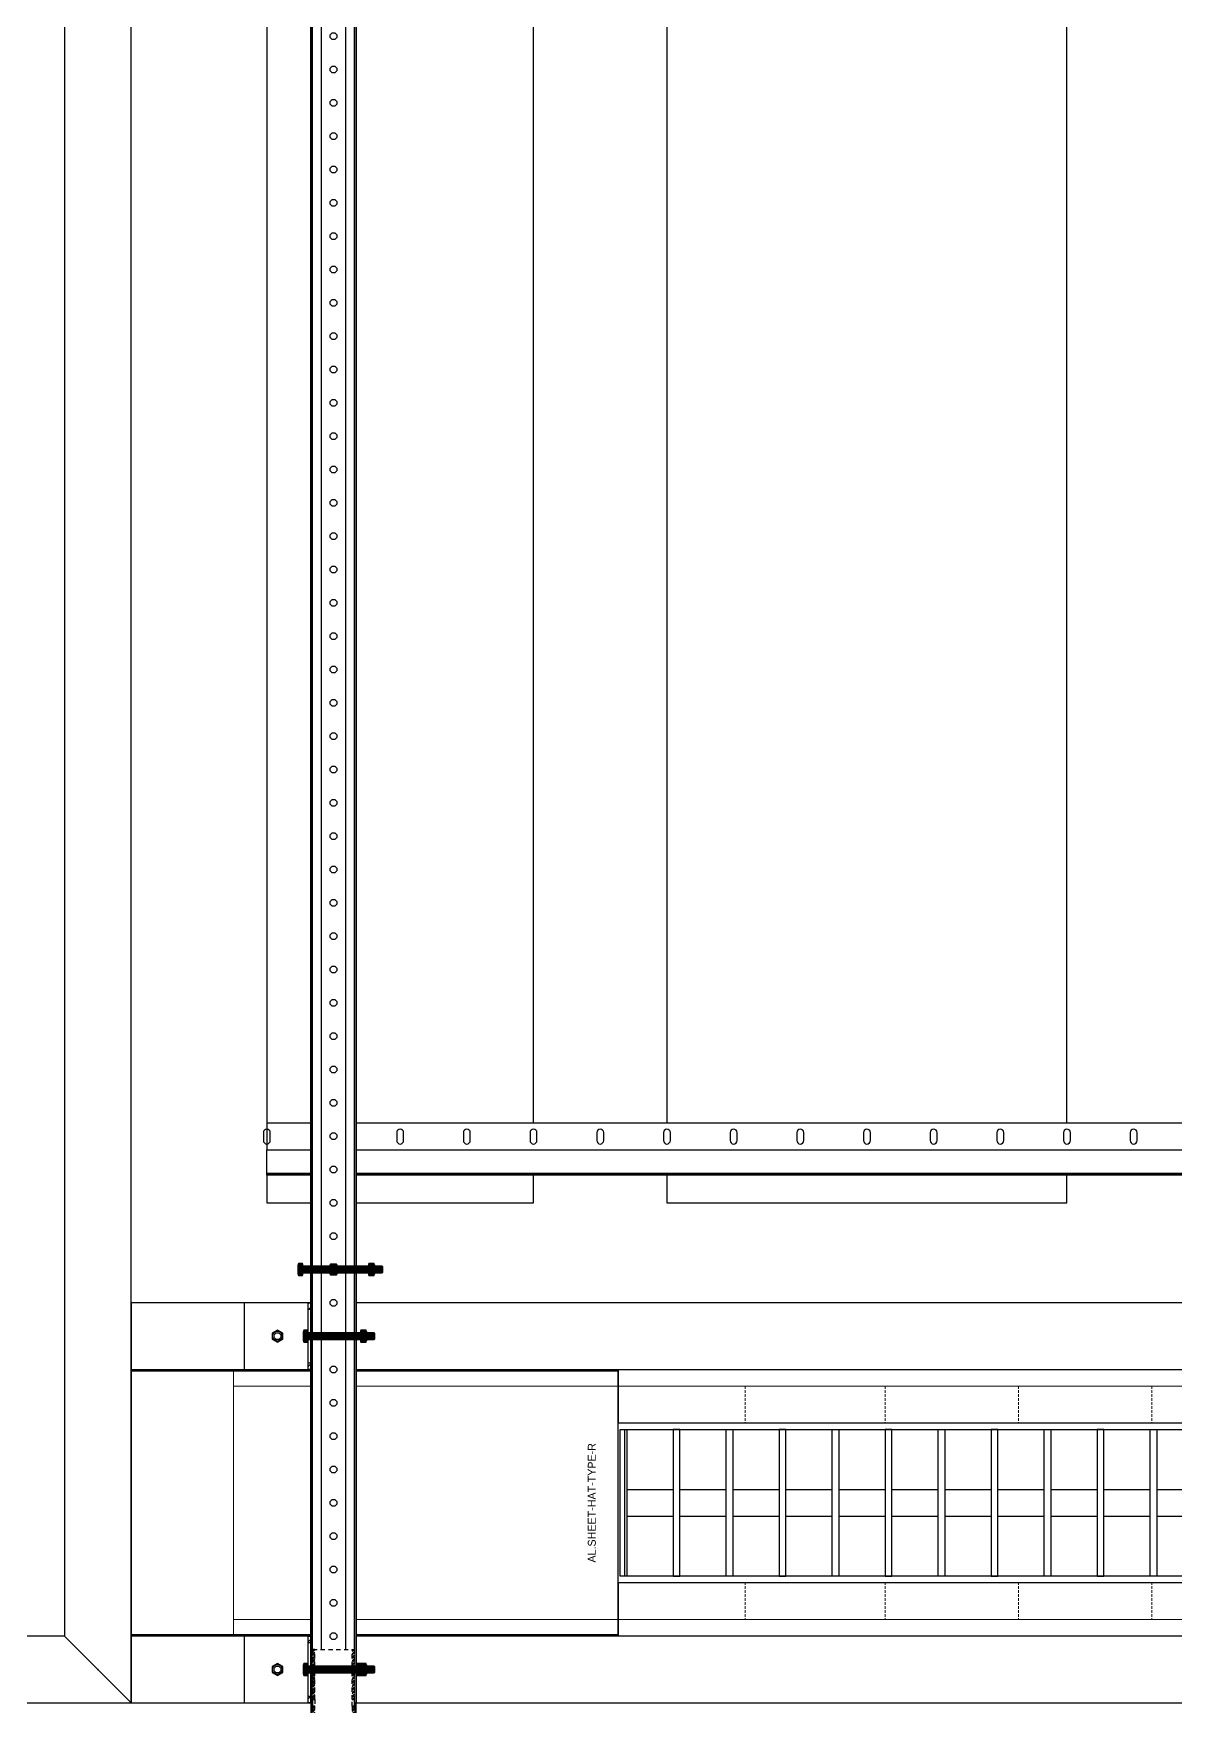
# Model space of a CAD drawing. Header units: millimetres. Extents: x -962357 to -591296, y -223672 to 59420.
# Drawn here: x -728605 to -727749, y -174597 to -173342 of the extents above; entities that cross this region are included whole.
import ezdxf
from ezdxf.enums import TextEntityAlignment as Align

# ---------------------------------------------------------------- set-up
doc = ezdxf.new("R2010")
doc.units = ezdxf.units.MM
doc.linetypes.add('DPA_Hidden 50', pattern=[3, 2, -1])
doc.linetypes.add('TA_HL_000.90000', pattern=[5.85, 3.195, -2.655])
for name, color, linetype in [('000 - H A T C H', 8, 'Continuous'), ('000 - WIPEOUT', 250, 'Continuous'), ('001 - ASCESSORIES', 251, 'Continuous'), ('A04_TUBE SERIES', 2, 'Continuous'), ('A11_ALU.SOLID SHEET', 2, 'Continuous')]:
    doc.layers.add(name, color=color, linetype=linetype)
doc.layers.add('A-GLAZ-CURT', color=2, linetype='Continuous', lineweight=9)
pattern_1 = [(135, (45431.8018, -77824.1695), (-1.325825215, -1.325825215), []), (135, (45431.8018, -77823.2856), (-1.325825215, -1.325825215), [])]
pattern_2 = [(110, (-0.5, 0), (-0.939693, -0.34202), []), (110, (-0.2012, 0.6409), (-0.939693, -0.34202), [1.25, -0.25, 0, -0.25])]

# ---------------------------------------------------------------- blocks, each defined once
blk = doc.blocks.new('*U4823')
blk.add_attdef('EXTR.OVL-LENGTH_', (-25, -59.1), '', height=5)
blk.add_wipeout([(-25, 25), (25, -25), (25, 15671.5), (-25, 15621.5)]).dxf.layer = '000 - WIPEOUT'
at = {"layer": 'A04_TUBE SERIES', "color": 0}
blk.add_lwpolyline([(-25, 25), (25, -25), (25, 15671.5), (-25, 15621.5)], close=True, dxfattribs=at)
blk = doc.blocks.new('*U4833')
blk.add_attdef('EXTR.OVL-LENGTH_', (-25, -59.1), '', height=5)
blk.add_wipeout([(-25, 25), (25, -25), (25, 2475), (-25, 2425)]).dxf.layer = '000 - WIPEOUT'
blk.add_point((0, 0))
at = {"layer": 'A04_TUBE SERIES', "color": 0}
blk.add_lwpolyline([(-25, 25), (25, -25), (25, 2475), (-25, 2425)], close=True, dxfattribs=at)
blk = doc.blocks.new('*U4836')
at = {"layer": 'A04_TUBE SERIES', "color": 0, "linetype": 'ByBlock', "rotation": 270}
blk.add_blockref('*U4823', (25, 25), dxfattribs=at)
at = {"layer": 'A04_TUBE SERIES', "color": 0, "linetype": 'ByBlock'}
blk.add_blockref('*U4833', (15671.5, 25), dxfattribs=at)
blk = doc.blocks.new('*U4863')
at = {"color": 3}
blk.add_wipeout([(-875, 350), (875, 350), (875, 50), (-875, 50)], dxfattribs=at).dxf.layer = '000 - WIPEOUT'
at = {"layer": 'A11_ALU.SOLID SHEET', "color": 0, "linetype": 'ByBlock'}
blk.add_lwpolyline([(-875, 50), (875, 50), (875, 350), (-875, 350)], close=True, dxfattribs=at)
blk = doc.blocks.new('*U4867')
at = {"layer": 'Defpoints'}
blk.add_point((0, 0), dxfattribs=at)
blk.add_wipeout([(875, 250), (875, 450), (-875, 450), (-875, 250)]).dxf.layer = '000 - WIPEOUT'
at = {"layer": 'A11_ALU.SOLID SHEET', "color": 0}
blk.add_lwpolyline([(875, 250), (875, 450), (-875, 450), (-875, 250)], close=True, dxfattribs=at)
at = {"layer": 'Defpoints'}
blk.add_point((0, 400), dxfattribs=at)
blk = doc.blocks.new('*U4621')
at = {"color": 1}
blk.add_wipeout([(600, -60), (-600, -60), (-600, 60), (600, 60)], dxfattribs=at).dxf.layer = '000 - WIPEOUT'
at = {"layer": '001 - ASCESSORIES', "color": 0}
blk.add_lwpolyline([(600, -60), (-600, -60), (-600, 60), (600, 60)], close=True, dxfattribs=at)
at = {"layer": '001 - ASCESSORIES'}
for points in [[(-593.5, -55), (-598.5, -55), (-598.5, 55), (-593.5, 55)], [(595, -55), (-595, -55), (-595, 55), (595, 55)], [(-558.8, -55), (-553.8, -55), (-553.8, 55), (-558.8, 55)], [(-514, -55), (-519, -55), (-519, 55), (-514, 55)], [(-479.3, -55), (-474.3, -55), (-474.3, 55), (-479.3, 55)], [(-434.6, -55), (-439.6, -55), (-439.6, 55), (-434.6, 55)], [(-399.8, -55), (-394.8, -55), (-394.8, 55), (-399.8, 55)], [(-355.1, -55), (-360.1, -55), (-360.1, 55), (-355.1, 55)], [(-320.4, -55), (-315.4, -55), (-315.4, 55), (-320.4, 55)], [(-275.6, -55), (-280.6, -55), (-280.6, 55), (-275.6, 55)], [(-240.9, -55), (-235.9, -55), (-235.9, 55), (-240.9, 55)], [(-196.2, -55), (-201.2, -55), (-201.2, 55), (-196.2, 55)]]:
    blk.add_lwpolyline(points, close=True, dxfattribs=at)
for points in [[(-593.5, 10), (-558.8, 10)], [(-553.8, 10), (-519, 10)], [(-514, 10), (-479.3, 10)], [(-474.3, 10), (-439.6, 10)], [(-434.6, 10), (-399.8, 10)], [(-394.8, 10), (-360.1, 10)], [(-355.1, 10), (-320.4, 10)], [(-315.4, 10), (-280.6, 10)], [(-275.6, 10), (-240.9, 10)], [(-235.9, 10), (-201.2, 10)], [(-196.2, 10), (-161.4, 10)], [(-593.5, -10), (-558.8, -10)], [(-553.8, -10), (-519, -10)], [(-514, -10), (-479.3, -10)], [(-474.3, -10), (-439.6, -10)], [(-434.6, -10), (-399.8, -10)], [(-394.8, -10), (-360.1, -10)], [(-355.1, -10), (-320.4, -10)], [(-315.4, -10), (-280.6, -10)], [(-275.6, -10), (-240.9, -10)], [(-235.9, -10), (-201.2, -10)], [(-196.2, -10), (-161.4, -10)]]:
    blk.add_lwpolyline(points, dxfattribs=at)
blk = doc.blocks.new('*U4851')
blk.add_attdef('EXTR.OVL-LENGTH_', (-25, -59.1), '', height=5)
blk.add_wipeout([(-25, 0), (25, 0), (25, 1682.2), (-25, 1682.2)]).dxf.layer = '000 - WIPEOUT'
blk.add_point((0, 0))
at = {"layer": 'A04_TUBE SERIES', "color": 0}
blk.add_lwpolyline([(-25, 0), (25, 0), (25, 1682.2), (-25, 1682.2)], close=True, dxfattribs=at)
blk = doc.blocks.new('*U4852')
blk.add_attdef('EXTR.OVL-LENGTH_', (-25, -59.1), '', height=5)
blk.add_wipeout([(-25, 0), (25, 0), (25, 1682.2), (-25, 1682.2)]).dxf.layer = '000 - WIPEOUT'
blk.add_point((0, 0))
at = {"layer": 'A04_TUBE SERIES', "color": 0}
blk.add_lwpolyline([(-25, 0), (25, 0), (25, 1682.2), (-25, 1682.2)], close=True, dxfattribs=at)
blk = doc.blocks.new('*U4887')
at = {"layer": 'A11_ALU.SOLID SHEET', "color": 0}
blk.add_lwpolyline([(365.25, -98.8), (365.25, 98.8), (0, 98.8), (0, -98.8)], close=True, dxfattribs=at)
at = {"layer": 'Defpoints', "color": 250}
blk.add_point((0, 0), dxfattribs=at)
blk.add_text('AL.SHEET-HAT-TYPE-R', height=6, rotation=270, dxfattribs=at).set_placement((15, 0), align=Align.BOTTOM_CENTER)
blk = doc.blocks.new('*U4925')
blk.add_wipeout([(-800, 0), (800, 0), (800, 39), (-800, 39)]).dxf.layer = '000 - WIPEOUT'
at = {"color": 2}
blk.add_lwpolyline([(-800, 39), (800, 39), (800, 37.8), (-800, 37.8)], close=True, dxfattribs=at)
at = {"color": 1}
blk.add_lwpolyline([(-800, 37.8), (800, 37.8), (800, 20), (-800, 20)], close=True, dxfattribs=at)
blk.add_lwpolyline([(-800, 0), (800, 0), (800, 20), (-800, 20)], close=True)
for points in [[(152.6, 13, 1), (147.4, 13), (147.4, 7, 1), (152.6, 7)], [(202.6, 13, 1), (197.4, 13), (197.4, 7, 1), (202.6, 7)], [(252.6, 13, 1), (247.4, 13), (247.4, 7, 1), (252.6, 7)], [(302.6, 13, 1), (297.4, 13), (297.4, 7, 1), (302.6, 7)], [(352.6, 13, 1), (347.4, 13), (347.4, 7, 1), (352.6, 7)], [(402.6, 13, 1), (397.4, 13), (397.4, 7, 1), (402.6, 7)], [(452.6, 13, 1), (447.4, 13), (447.4, 7, 1), (452.6, 7)], [(502.6, 13, 1), (497.4, 13), (497.4, 7, 1), (502.6, 7)], [(552.6, 13, 1), (547.4, 13), (547.4, 7, 1), (552.6, 7)], [(602.6, 13, 1), (597.4, 13), (597.4, 7, 1), (602.6, 7)], [(652.6, 13, 1), (647.4, 13), (647.4, 7, 1), (652.6, 7)], [(702.6, 13, 1), (697.4, 13), (697.4, 7, 1), (702.6, 7)], [(752.6, 13, 1), (747.4, 13), (747.4, 7, 1), (752.6, 7)], [(802.6, 13, 1), (797.4, 13), (797.4, 7, 1), (802.6, 7)]]:
    blk.add_lwpolyline(points, format="xyb", close=True, dxfattribs=at)
blk = doc.blocks.new('000 - ASSCESSORIES_FAMELINE_GALV.BRACKET_FITTING_U-PROFILE_CC-01_TOP_VIEW')
at = {"color": 6}
blk.add_wipeout([(1500, -17), (-1500, -17), (-1500, 17), (1500, 17)], dxfattribs=at).dxf.layer = '000 - WIPEOUT'
at = {"layer": '001 - ASCESSORIES', "color": 0, "linetype": 'ByBlock'}
for p, q in [((1500, 15.8), (-1500, 15.8)), ((1500, -15.8), (-1500, -15.8))]:
    blk.add_line(p, q, dxfattribs=at)
at = {"layer": '001 - ASCESSORIES', "color": 1}
blk.add_lwpolyline([(1500, 17), (1500, -17), (-1500, -17), (-1500, 17)], close=True, dxfattribs=at)
at = {"layer": '001 - ASCESSORIES', "color": 0, "linetype": 'ByBlock'}
for points in [[(-1500, 17), (-1500, 9), (1500, 9), (1500, 17)], [(-1500, -9), (-1500, -17), (1500, -17), (1500, -9)]]:
    blk.add_lwpolyline(points, close=True, dxfattribs=at)
at = {"layer": '001 - ASCESSORIES', "color": 1, "linetype": 'Continuous'}
for centre in [(250, 0), (275, 0), (300, 0), (325, 0), (350, 0), (375, 0), (400, 0), (425, 0), (450, 0), (475, 0), (500, 0), (525, 0), (550, 0), (575, 0), (600, 0), (625, 0), (650, 0), (675, 0), (700, 0), (725, 0), (750, 0), (775, 0), (800, 0), (825, 0), (850, 0), (875, 0), (900, 0), (925, 0), (950, 0), (975, 0), (1000, 0), (1025, 0), (1050, 0), (1075, 0), (1100, 0), (1125, 0), (1150, 0), (1175, 0), (1200, 0), (1225, 0), (1250, 0), (1275, 0), (1300, 0), (1325, 0), (1350, 0), (1375, 0), (1400, 0), (1425, 0), (1450, 0), (1475, 0), (1500, 0)]:
    blk.add_circle(centre, 2.6, dxfattribs=at)
blk = doc.blocks.new('000 - ASSCESSORIES_FAMELINE_GALV._SPICE-FOR_CC-01_TOP_VIEW')
blk.add_wipeout([(-40, 15.5), (40, 15.5), (40, -15.5), (-40, -15.5)]).dxf.layer = '000 - WIPEOUT'
at = {"layer": '000 - H A T C H'}
h = blk.add_hatch(dxfattribs=at)
h.set_pattern_fill('ANSI32', color=8, scale=5, angle=90)
h.set_pattern_definition(pattern_1)
h.paths.add_polyline_path([(-27.5, 14), (-27.5, 15.5), (-40, 15.5), (-40, 14)])
h.paths.add_polyline_path([(-2.5, 14), (-2.5, 15.5), (-22.5, 15.5), (-22.5, 14)])
h.paths.add_polyline_path([(27.5, 15.5), (27.5, 14), (40, 14), (40, 15.5)])
h.paths.add_polyline_path([(22.5, 14), (22.5, 15.5), (2.5, 15.5), (2.5, 14)])
h = blk.add_hatch(dxfattribs=at)
h.set_pattern_fill('ANSI32', color=8, scale=5, angle=90)
h.set_pattern_definition(pattern_1)
h.paths.add_polyline_path([(-27.5, -15.5), (-27.5, -14), (-40, -14), (-40, -15.5)])
h.paths.add_polyline_path([(-2.5, -15.5), (-2.5, -14), (-22.5, -14), (-22.5, -15.5)])
h.paths.add_polyline_path([(27.5, -14), (27.5, -15.5), (40, -15.5), (40, -14)])
h.paths.add_polyline_path([(22.5, -15.5), (22.5, -14), (2.5, -14), (2.5, -15.5)])
at = {"layer": '001 - ASCESSORIES', "color": 0, "linetype": 'ByBlock'}
for points in [[(-40, 15.5), (40, 15.5), (40, -15.5), (-40, -15.5)], [(-27.5, 14), (-27.5, 15.5), (-40, 15.5), (-40, 14)], [(-27.5, 15.5), (-22.5, 15.5), (-22.5, 14), (-27.5, 14)], [(-2.5, 14), (-2.5, 15.5), (-22.5, 15.5), (-22.5, 14)], [(-2.5, 15.5), (2.5, 15.5), (2.5, 14), (-2.5, 14)], [(22.5, 14), (22.5, 15.5), (2.5, 15.5), (2.5, 14)], [(22.5, 15.5), (27.5, 15.5), (27.5, 14), (22.5, 14)], [(27.5, 15.5), (27.5, 14), (40, 14), (40, 15.5)], [(-27.5, -15.5), (-27.5, -14), (-40, -14), (-40, -15.5)], [(-27.5, -14), (-22.5, -14), (-22.5, -15.5), (-27.5, -15.5)], [(-2.5, -15.5), (-2.5, -14), (-22.5, -14), (-22.5, -15.5)], [(-2.5, -14), (2.5, -14), (2.5, -15.5), (-2.5, -15.5)], [(2.5, -14), (22.5, -14), (22.5, -15.5), (2.5, -15.5)], [(22.5, -14), (27.5, -14), (27.5, -15.5), (22.5, -15.5)], [(27.5, -14), (40, -14), (40, -15.5), (27.5, -15.5)]]:
    blk.add_lwpolyline(points, close=True, dxfattribs=at)
blk = doc.blocks.new('*U4733')
at = {"layer": '001 - ASCESSORIES', "color": 0, "linetype": 'ByBlock', "rotation": 90}
blk.add_blockref('000 - ASSCESSORIES_FAMELINE_GALV._SPICE-FOR_CC-01_TOP_VIEW', (0, 0), dxfattribs=at)
blk = doc.blocks.new('*U4662')
at = {"color": 1}
for p, q in [((-3.5, 4.5), (3.5, 4.5)), ((-3.5, 0), (3.5, 0))]:
    blk.add_line(p, q, dxfattribs=at)
at = {"color": 0}
for points in [[(-2.3, 4.2, 0.249893), (-4.6, 4.2), (-4.6, 0.3, 0.249893), (-2.3, 0.3)], [(2.3, 4.2, 0.062422), (0, 4.5, 0.062422), (-2.3, 4.2), (-2.3, 0.3, 0.061692), (0, 0, 0.061692), (2.3, 0.3)], [(4.6, 4.2, 0.249893), (2.3, 4.2), (2.3, 0.3, 0.249893), (4.6, 0.3)]]:
    blk.add_lwpolyline(points, format="xyb", close=True, dxfattribs=at)
blk = doc.blocks.new('*U4707')
at = {"layer": '000 - H A T C H'}
h = blk.add_hatch(color=250, dxfattribs=at)
h.dxf.hatch_style = 1
edge = h.paths.add_edge_path()
edge.add_line((0.3, 4.6), (4.2, 4.6))
edge.add_arc((2, 3.5), 2.45, 0, 28.0609, ccw=False)
edge.add_line((4.5, 3.5), (4.5, 0))
edge.add_arc((-4.9, 0), 9.36, -0.0239, 0.0239, ccw=False)
edge.add_line((4.5, 0), (4.5, 0))
edge.add_arc((-4.9, 0), 9.36, -0.0239, 0.0239, ccw=False)
edge.add_line((4.5, 0), (4.5, -3.5))
edge.add_arc((2, -3.5), 2.45, -28.0609, 0, ccw=False)
edge.add_line((4.2, -4.6), (0.3, -4.6))
edge.add_arc((2.5, -3.5), 2.45, 180, 208.0609, ccw=False)
edge.add_line((0, -3.5), (0, 3.5))
edge.add_arc((2.5, 3.5), 2.45, 151.9391, 180, ccw=False)
at = {"layer": '001 - ASCESSORIES', "color": 0, "rotation": 270}
blk.add_blockref('*U4662', (0, 0), dxfattribs=at)
blk = doc.blocks.new('*U4682')
at = {"color": 1}
for p, q in [((-3.5, 3.5), (3.5, 3.5)), ((-3.5, 0), (3.5, 0))]:
    blk.add_line(p, q, dxfattribs=at)
at = {"color": 0}
for points in [[(-2.3, 3.2, 0.249855), (-4.6, 3.2), (-4.6, 0.3, 0.249855), (-2.3, 0.3)], [(2.3, 3.2, 0.062432), (0, 3.5, 0.062432), (-2.3, 3.2), (-2.3, 0.3, 0.061701), (0, 0, 0.061701), (2.3, 0.3)], [(4.6, 3.2, 0.249855), (2.3, 3.2), (2.3, 0.3, 0.249855), (4.6, 0.3)]]:
    blk.add_lwpolyline(points, format="xyb", close=True, dxfattribs=at)
blk = doc.blocks.new('*U4693')
at = {"layer": '000 - H A T C H'}
h = blk.add_hatch(dxfattribs=at)
h.set_pattern_fill('ANSI35', color=8, scale=4, angle=65)
h.set_pattern_definition(pattern_2)
h.paths.add_polyline_path([(0, -2.5), (44.5, -2.5), (44.5, 2.5), (0, 2.5)])
at = {"color": 8}
blk.add_line((44.5, -2.5), (44.5, 2.5), dxfattribs=at)
at = {"color": 1}
blk.add_lwpolyline([(44.5, 2.5), (0, 2.5), (0, -2.5), (44.5, -2.5), (45, -2), (45, 2)], close=True, dxfattribs=at)
blk = doc.blocks.new('*U4734')
at = {"layer": '000 - H A T C H'}
h = blk.add_hatch(color=250, dxfattribs=at)
h.dxf.hatch_style = 1
edge = h.paths.add_edge_path()
edge.add_line((-0.3, -4.6), (-3.2, -4.6))
edge.add_arc((-1, -3.5), 2.45, 180, 208.0569, ccw=False)
edge.add_line((-3.5, -3.5), (-3.5, 0))
edge.add_arc((5.9, 0), 9.36, 179.9761, 180.0239, ccw=False)
edge.add_line((-3.5, 0), (-3.5, 0))
edge.add_arc((5.9, 0), 9.36, 179.9761, 180.0239, ccw=False)
edge.add_line((-3.5, 0), (-3.5, 3.5))
edge.add_arc((-1, 3.5), 2.45, 151.9431, 180, ccw=False)
edge.add_line((-3.2, 4.6), (-0.3, 4.6))
edge.add_arc((-2.5, 3.5), 2.45, 360, 388.0569, ccw=False)
edge.add_line((0, 3.5), (0, -3.5))
edge.add_arc((-2.5, -3.5), 2.45, 331.9431, 360, ccw=False)
blk.add_blockref('*U4693', (0, 0))
at = {"layer": '001 - ASCESSORIES', "rotation": 90}
blk.add_blockref('*U4682', (0, 0), dxfattribs=at)
blk = doc.blocks.new('*U4735')
at = {"layer": '001 - ASCESSORIES', "rotation": 270}
for name, p in [('*U4734', (0, 0)), ('*U4707', (0, -37.2))]:
    blk.add_blockref(name, p, dxfattribs=at)
blk = doc.blocks.new('*U4907')
at = {"layer": '001 - ASCESSORIES'}
blk.add_lwpolyline([(2020, 17), (1500, 17), (1500, -17), (2020, -17)], close=True, dxfattribs=at)
at = {"layer": '001 - ASCESSORIES', "color": 0}
blk.add_lwpolyline([(2020, 16.2), (1500, 16.2), (1500, -16.2), (2020, -16.2)], close=True, dxfattribs=at)
at = {"layer": '001 - ASCESSORIES', "color": 0, "linetype": 'ByBlock'}
blk.add_blockref('000 - ASSCESSORIES_FAMELINE_GALV.BRACKET_FITTING_U-PROFILE_CC-01_TOP_VIEW', (0, 0), dxfattribs=at)
at = {"layer": '001 - ASCESSORIES', "linetype": 'TA_HL_000.90000', "rotation": 90}
blk.add_blockref('*U4733', (1500, 0), dxfattribs=at)
blk.add_blockref('*U4735', (1475, 17))
blk = doc.blocks.new('*U4663')
at = {"layer": '001 - ASCESSORIES', "color": 0}
blk.add_lwpolyline([(4.6, 0), (2.3, 4), (-2.3, 4), (-4.6, 0), (-2.3, -4), (2.3, -4)], close=True, dxfattribs=at)
at = {"layer": '001 - ASCESSORIES', "color": 8}
blk.add_circle((0, 0), 3.85, dxfattribs=at)
at = {"layer": '001 - ASCESSORIES', "color": 0}
blk.add_circle((0, 0), 2.6, dxfattribs=at)
blk = doc.blocks.new('*U4664')
at = {"layer": '000 - H A T C H'}
h = blk.add_hatch(color=250, dxfattribs=at)
h.dxf.hatch_style = 1
h.paths.add_polyline_path([(4, -2.3), (4, 2.3), (0, 4.6), (-4, 2.3), (-4, -2.3), (0, -4.6)])
h.paths.add_polyline_path([(0, -2.6, -1), (0, 2.6, -1)], flags=16)
at = {"layer": '001 - ASCESSORIES', "color": 0, "rotation": 270}
blk.add_blockref('*U4663', (0, 0), dxfattribs=at)
blk = doc.blocks.new('*U4696')
at = {"layer": '000 - H A T C H'}
h = blk.add_hatch(dxfattribs=at)
h.set_pattern_fill('ANSI35', color=8, scale=4, angle=65)
h.set_pattern_definition(pattern_2)
h.paths.add_polyline_path([(0, -2.5), (59.5, -2.5), (59.5, 2.5), (0, 2.5)])
at = {"color": 8}
blk.add_line((59.5, -2.5), (59.5, 2.5), dxfattribs=at)
at = {"color": 1}
blk.add_lwpolyline([(59.5, 2.5), (0, 2.5), (0, -2.5), (59.5, -2.5), (60, -2), (60, 2)], close=True, dxfattribs=at)
blk = doc.blocks.new('*U4748')
at = {"layer": '000 - H A T C H'}
h = blk.add_hatch(color=250, dxfattribs=at)
h.dxf.hatch_style = 1
edge = h.paths.add_edge_path()
edge.add_line((-0.3, -4.6), (-3.2, -4.6))
edge.add_arc((-1, -3.5), 2.45, 180, 208.0569, ccw=False)
edge.add_line((-3.5, -3.5), (-3.5, 0))
edge.add_arc((5.9, 0), 9.36, 179.9761, 180.0239, ccw=False)
edge.add_line((-3.5, 0), (-3.5, 0))
edge.add_arc((5.9, 0), 9.36, 179.9761, 180.0239, ccw=False)
edge.add_line((-3.5, 0), (-3.5, 3.5))
edge.add_arc((-1, 3.5), 2.45, 151.9431, 180, ccw=False)
edge.add_line((-3.2, 4.6), (-0.3, 4.6))
edge.add_arc((-2.5, 3.5), 2.45, 360, 388.0569, ccw=False)
edge.add_line((0, 3.5), (0, -3.5))
edge.add_arc((-2.5, -3.5), 2.45, 331.9431, 360, ccw=False)
blk.add_blockref('*U4696', (0, 0))
at = {"layer": '001 - ASCESSORIES', "rotation": 90}
blk.add_blockref('*U4682', (0, 0), dxfattribs=at)
blk = doc.blocks.new('*U4821')
at = {"layer": '001 - ASCESSORIES'}
blk.add_blockref('*U4748', (-23, 0), dxfattribs=at)
at = {"layer": '001 - ASCESSORIES', "color": 2}
for rotation in [90, 90, 270, 270]:
    blk.add_blockref('*U4664', (0, 0), dxfattribs=dict(at, rotation=rotation))
at = {"layer": '001 - ASCESSORIES', "color": 1}
blk.add_blockref('*U4707', (26.2, 0), dxfattribs=at)
blk = doc.blocks.new('000 - ASSCESSORIES_FAMELINE_AL.EXTR._L-PROFILE_50x68mm._non-code_TOP_VIEW')
blk.add_wipeout([(-50, -25), (0, -25), (0, 25), (-50, 25)]).dxf.layer = '000 - WIPEOUT'
at = {"layer": '000 - H A T C H'}
h = blk.add_hatch(dxfattribs=at)
h.set_pattern_fill('ANSI32', color=8, scale=0.5)
h.set_pattern_definition([(45, (-14193.569, 11847.092), (-3.367596, 3.367596), []), (45, (-14191.324, 11847.092), (-3.367596, 3.367596), [])])
h.paths.add_polyline_path([(-2, 20), (0, 20), (0, 25), (-2, 25)])
h.paths.add_polyline_path([(0, -20), (-2, -20), (-2, -25), (0, -25)])
at = {"layer": '001 - ASCESSORIES', "color": 0}
for p, q in [((0, 20), (-2, 20)), ((-2, -20), (0, -20))]:
    blk.add_line(p, q, dxfattribs=at)
at = {"layer": '001 - ASCESSORIES', "color": 1}
blk.add_line((-2, -20), (-2, 20), dxfattribs=at)
at = {"layer": '001 - ASCESSORIES'}
blk.add_lwpolyline([(-50, -25), (0, -25), (0, 25), (-50, 25)], close=True, dxfattribs=at)
at = {"layer": '001 - ASCESSORIES', "color": 0}
for points in [[(-2, 25), (0, 25), (0, 20), (-2, 20)], [(-2, -20), (0, -20), (0, -25), (-2, -25)]]:
    blk.add_lwpolyline(points, close=True, dxfattribs=at)
at = {"layer": '001 - ASCESSORIES', "color": 1}
blk.add_circle((-25, 0), 2.6, dxfattribs=at)
blk = doc.blocks.new('*U4738')
at = {"layer": '001 - ASCESSORIES', "color": 0}
blk.add_blockref('000 - ASSCESSORIES_FAMELINE_AL.EXTR._L-PROFILE_50x68mm._non-code_TOP_VIEW', (0, 0), dxfattribs=at)
blk = doc.blocks.new('*U4683')
blk.add_circle((0, 0), 3.66)
at = {"layer": '001 - ASCESSORIES', "color": 0}
blk.add_lwpolyline([(4.6, 0), (2.3, 4), (-2.3, 4), (-4.6, 0), (-2.3, -4), (2.3, -4)], close=True, dxfattribs=at)
at = {"layer": '001 - ASCESSORIES', "color": 8}
blk.add_circle((0, 0), 3.85, dxfattribs=at)
blk = doc.blocks.new('*U4715')
at = {"layer": '001 - ASCESSORIES', "rotation": 90}
blk.add_blockref('*U4683', (0, 0), dxfattribs=at)
blk = doc.blocks.new('*U4751')
at = {"layer": '001 - ASCESSORIES'}
blk.add_blockref('*U4715', (0, 0), dxfattribs=at)
blk = doc.blocks.new('*U4694')
at = {"layer": '000 - H A T C H'}
h = blk.add_hatch(dxfattribs=at)
h.set_pattern_fill('ANSI35', color=8, scale=4, angle=65)
h.set_pattern_definition(pattern_2)
h.paths.add_polyline_path([(0, -2.5), (49.5, -2.5), (49.5, 2.5), (0, 2.5)])
at = {"color": 8}
blk.add_line((49.5, -2.5), (49.5, 2.5), dxfattribs=at)
at = {"color": 1}
blk.add_lwpolyline([(49.5, 2.5), (0, 2.5), (0, -2.5), (49.5, -2.5), (50, -2), (50, 2)], close=True, dxfattribs=at)
blk = doc.blocks.new('*U4746')
at = {"layer": '000 - H A T C H'}
h = blk.add_hatch(color=250, dxfattribs=at)
h.dxf.hatch_style = 1
edge = h.paths.add_edge_path()
edge.add_line((-0.3, -4.6), (-3.2, -4.6))
edge.add_arc((-1, -3.5), 2.45, 180, 208.0569, ccw=False)
edge.add_line((-3.5, -3.5), (-3.5, 0))
edge.add_arc((5.9, 0), 9.36, 179.9761, 180.0239, ccw=False)
edge.add_line((-3.5, 0), (-3.5, 0))
edge.add_arc((5.9, 0), 9.36, 179.9761, 180.0239, ccw=False)
edge.add_line((-3.5, 0), (-3.5, 3.5))
edge.add_arc((-1, 3.5), 2.45, 151.9431, 180, ccw=False)
edge.add_line((-3.2, 4.6), (-0.3, 4.6))
edge.add_arc((-2.5, 3.5), 2.45, 360, 388.0569, ccw=False)
edge.add_line((0, 3.5), (0, -3.5))
edge.add_arc((-2.5, -3.5), 2.45, 331.9431, 360, ccw=False)
blk.add_blockref('*U4694', (0, 0))
at = {"layer": '001 - ASCESSORIES', "rotation": 90}
blk.add_blockref('*U4682', (0, 0), dxfattribs=at)
blk = doc.blocks.new('*U4752')
at = {"layer": '001 - ASCESSORIES'}
for name, p in [('*U4746', (0, 0)), ('*U4707', (39.2, 0))]:
    blk.add_blockref(name, p, dxfattribs=at)
blk = doc.blocks.new('*U4794')
at = {"color": 2}
blk.add_blockref('*U4738', (0, 0), dxfattribs=at)
for name, p in [('*U4751', (-25, 0)), ('*U4752', (-2, 0))]:
    blk.add_blockref(name, p)
blk = doc.blocks.new('*U4956')
blk.add_blockref('*U4621', (17113.5, 1330.5))
at = {"layer": 'A04_TUBE SERIES', "color": 0, "linetype": 'ByBlock', "rotation": 270}
for name, p in [('*U4851', (16148.3, 1455.5)), ('*U4852', (16148.3, 1205.5))]:
    blk.add_blockref(name, p, dxfattribs=at)
at = {"layer": 'A11_ALU.SOLID SHEET', "color": 0, "linetype": 'ByBlock', "rotation": 90}
blk.add_blockref('*U4863', (16900, 2430.5), dxfattribs=at)
blk.add_blockref('*U4867', (16700, 2430.5), dxfattribs=at)
at = {"layer": 'A11_ALU.SOLID SHEET', "color": 1, "rotation": 179.9999999999733}
blk.add_blockref('*U4887', (16513.5, 1330.5), dxfattribs=at)
at = {"layer": '001 - ASCESSORIES', "linetype": 'ByBlock', "rotation": 180}
blk.add_blockref('*U4925', (17050, 1615.2), dxfattribs=at)
at = {"layer": 'A11_ALU.SOLID SHEET'}
blk.add_blockref('*U4836', (451.8, 1180.5), dxfattribs=at)
at = {"layer": '001 - ASCESSORIES', "linetype": 'ByBlock', "rotation": 270}
blk.add_blockref('*U4907', (16300, 2680.5), dxfattribs=at)
at = {"layer": '001 - ASCESSORIES', "linetype": 'ByBlock'}
for name, p in [('*U4821', (16300, 1505.5)), ('*U4794', (16283, 1455.5)), ('*U4794', (16283, 1205.5))]:
    blk.add_blockref(name, p, dxfattribs=at)
blk = doc.blocks.new('DPA_CP_Metal Ceiling Luminaire2 - Linear Luminaire-12437131-4160-01 UPPER PLATFORM LEVEL - REFLECTED CEILING PLAN')
at = {"layer": 'A-GLAZ-CURT'}
for p, q in [((-842129.9, 6974), (-842129.9, 7249)), ((-842129.9, 7249), (-840929.9, 7249)), ((-842129.9, 7249), (-842129.9, 6974)), ((-840929.9, 7249), (-842129.9, 7249)), ((-842129.9, 7249), (-840929.9, 7249)), ((-842129.9, 7211.5), (-842129.9, 6974)), ((-842129.9, 7199), (-840929.9, 7199)), ((-842129.9, 7024), (-840929.9, 7024)), ((-840929.9, 6974), (-842129.9, 6974)), ((-840929.9, 6974), (-842129.9, 6974)), ((-842129.9, 6974), (-840929.9, 6974))]:
    blk.add_line(p, q, dxfattribs=at)
at = {"layer": 'A-GLAZ-CURT', "linetype": 'DPA_Hidden 50'}
for p, q in [((-842034.9, 7199), (-842034.9, 7024)), ((-841929.9, 7199), (-841929.9, 7024)), ((-841829.9, 7199), (-841829.9, 7024)), ((-841729.9, 7199), (-841729.9, 7024))]:
    blk.add_line(p, q, dxfattribs=at)
blk = doc.blocks.new('DPA_CP_Metal Ceiling Panel1 - Horizontal with Gap-12453067-4160-01 UPPER PLATFORM LEVEL - REFLECTED CEILING PLAN')
at = {"layer": 'A-GLAZ-CURT'}
for p, q in [((-728457.4, 6974), (-728457.4, 7249)), ((-728457.4, 6974), (-728457.4, 7249)), ((-728457.4, 7249), (-728168.9, 7249)), ((-728457.4, 7249), (-728168.9, 7249)), ((-728457.4, 6974), (-728457.4, 7249)), ((-728168.9, 6974), (-728168.9, 7249)), ((-728168.9, 7249), (-728168.9, 6974)), ((-728168.9, 7249), (-728168.9, 6974)), ((-728457.4, 7199), (-728168.9, 7199)), ((-728457.4, 7024), (-728168.9, 7024)), ((-728457.4, 6974), (-728168.9, 6974)), ((-728168.9, 6974), (-728457.4, 6974)), ((-728168.9, 6974), (-728457.4, 6974))]:
    blk.add_line(p, q, dxfattribs=at)
blk = doc.blocks.new('*U701')
at = {"color": 3}
blk.add_wipeout([(-875, 350), (875, 350), (875, 50), (-875, 50)], dxfattribs=at).dxf.layer = '000 - WIPEOUT'
at = {"layer": 'A11_ALU.SOLID SHEET', "color": 0, "linetype": 'ByBlock'}
blk.add_lwpolyline([(-875, 50), (875, 50), (875, 350), (-875, 350)], close=True, dxfattribs=at)
blk = doc.blocks.new('*U490')
at = {"layer": 'Defpoints'}
blk.add_point((0, 0), dxfattribs=at)
blk.add_wipeout([(875, 250), (875, 450), (-875, 450), (-875, 250)]).dxf.layer = '000 - WIPEOUT'
at = {"layer": 'A11_ALU.SOLID SHEET', "color": 0}
blk.add_lwpolyline([(875, 250), (875, 450), (-875, 450), (-875, 250)], close=True, dxfattribs=at)
at = {"layer": 'Defpoints'}
blk.add_point((0, 400), dxfattribs=at)
blk = doc.blocks.new('*U453')
at = {"color": 1}
blk.add_wipeout([(600, -60), (-600, -60), (-600, 60), (600, 60)], dxfattribs=at).dxf.layer = '000 - WIPEOUT'
at = {"layer": '001 - ASCESSORIES', "color": 0}
blk.add_lwpolyline([(600, -60), (-600, -60), (-600, 60), (600, 60)], close=True, dxfattribs=at)
at = {"layer": '001 - ASCESSORIES'}
for points in [[(-593.5, -55), (-598.5, -55), (-598.5, 55), (-593.5, 55)], [(595, -55), (-595, -55), (-595, 55), (595, 55)], [(-558.8, -55), (-553.8, -55), (-553.8, 55), (-558.8, 55)], [(-514, -55), (-519, -55), (-519, 55), (-514, 55)], [(-479.3, -55), (-474.3, -55), (-474.3, 55), (-479.3, 55)], [(-434.6, -55), (-439.6, -55), (-439.6, 55), (-434.6, 55)], [(-399.8, -55), (-394.8, -55), (-394.8, 55), (-399.8, 55)], [(-355.1, -55), (-360.1, -55), (-360.1, 55), (-355.1, 55)], [(-320.4, -55), (-315.4, -55), (-315.4, 55), (-320.4, 55)], [(-275.6, -55), (-280.6, -55), (-280.6, 55), (-275.6, 55)], [(-240.9, -55), (-235.9, -55), (-235.9, 55), (-240.9, 55)], [(-196.2, -55), (-201.2, -55), (-201.2, 55), (-196.2, 55)]]:
    blk.add_lwpolyline(points, close=True, dxfattribs=at)
for points in [[(-593.5, 10), (-558.8, 10)], [(-553.8, 10), (-519, 10)], [(-514, 10), (-479.3, 10)], [(-474.3, 10), (-439.6, 10)], [(-434.6, 10), (-399.8, 10)], [(-394.8, 10), (-360.1, 10)], [(-355.1, 10), (-320.4, 10)], [(-315.4, 10), (-280.6, 10)], [(-275.6, 10), (-240.9, 10)], [(-235.9, 10), (-201.2, 10)], [(-196.2, 10), (-161.4, 10)], [(-593.5, -10), (-558.8, -10)], [(-553.8, -10), (-519, -10)], [(-514, -10), (-479.3, -10)], [(-474.3, -10), (-439.6, -10)], [(-434.6, -10), (-399.8, -10)], [(-394.8, -10), (-360.1, -10)], [(-355.1, -10), (-320.4, -10)], [(-315.4, -10), (-280.6, -10)], [(-275.6, -10), (-240.9, -10)], [(-235.9, -10), (-201.2, -10)], [(-196.2, -10), (-161.4, -10)]]:
    blk.add_lwpolyline(points, dxfattribs=at)
blk = doc.blocks.new('*U740')
blk.add_attdef('EXTR.OVL-LENGTH_', (-25, -59.1), '', height=5)
blk.add_wipeout([(-25, 0), (25, 0), (25, 1682.2), (-25, 1682.2)]).dxf.layer = '000 - WIPEOUT'
blk.add_point((0, 0))
at = {"layer": 'A04_TUBE SERIES', "color": 0}
blk.add_lwpolyline([(-25, 0), (25, 0), (25, 1682.2), (-25, 1682.2)], close=True, dxfattribs=at)
blk = doc.blocks.new('*U741')
blk.add_attdef('EXTR.OVL-LENGTH_', (-25, -59.1), '', height=5)
blk.add_wipeout([(-25, 0), (25, 0), (25, 1682.2), (-25, 1682.2)]).dxf.layer = '000 - WIPEOUT'
blk.add_point((0, 0))
at = {"layer": 'A04_TUBE SERIES', "color": 0}
blk.add_lwpolyline([(-25, 0), (25, 0), (25, 1682.2), (-25, 1682.2)], close=True, dxfattribs=at)
blk = doc.blocks.new('*U491')
at = {"layer": 'A11_ALU.SOLID SHEET', "color": 0}
blk.add_lwpolyline([(365.25, -98.8), (365.25, 98.8), (0, 98.8), (0, -98.8)], close=True, dxfattribs=at)
at = {"layer": 'Defpoints', "color": 250}
blk.add_point((0, 0), dxfattribs=at)
blk.add_text('AL.SHEET-HAT-TYPE-R', height=6, rotation=270, dxfattribs=at).set_placement((15, 0), align=Align.BOTTOM_CENTER)
blk = doc.blocks.new('*U539')
blk.add_wipeout([(-800, 0), (800, 0), (800, 39), (-800, 39)]).dxf.layer = '000 - WIPEOUT'
at = {"color": 2}
blk.add_lwpolyline([(-800, 39), (800, 39), (800, 37.8), (-800, 37.8)], close=True, dxfattribs=at)
at = {"color": 1}
blk.add_lwpolyline([(-800, 37.8), (800, 37.8), (800, 20), (-800, 20)], close=True, dxfattribs=at)
blk.add_lwpolyline([(-800, 0), (800, 0), (800, 20), (-800, 20)], close=True)
for points in [[(152.6, 13, 1), (147.4, 13), (147.4, 7, 1), (152.6, 7)], [(202.6, 13, 1), (197.4, 13), (197.4, 7, 1), (202.6, 7)], [(252.6, 13, 1), (247.4, 13), (247.4, 7, 1), (252.6, 7)], [(302.6, 13, 1), (297.4, 13), (297.4, 7, 1), (302.6, 7)], [(352.6, 13, 1), (347.4, 13), (347.4, 7, 1), (352.6, 7)], [(402.6, 13, 1), (397.4, 13), (397.4, 7, 1), (402.6, 7)], [(452.6, 13, 1), (447.4, 13), (447.4, 7, 1), (452.6, 7)], [(502.6, 13, 1), (497.4, 13), (497.4, 7, 1), (502.6, 7)], [(552.6, 13, 1), (547.4, 13), (547.4, 7, 1), (552.6, 7)], [(602.6, 13, 1), (597.4, 13), (597.4, 7, 1), (602.6, 7)], [(652.6, 13, 1), (647.4, 13), (647.4, 7, 1), (652.6, 7)], [(702.6, 13, 1), (697.4, 13), (697.4, 7, 1), (702.6, 7)], [(752.6, 13, 1), (747.4, 13), (747.4, 7, 1), (752.6, 7)], [(802.6, 13, 1), (797.4, 13), (797.4, 7, 1), (802.6, 7)]]:
    blk.add_lwpolyline(points, format="xyb", close=True, dxfattribs=at)
blk = doc.blocks.new('*U677')
at = {"layer": '001 - ASCESSORIES', "color": 0, "linetype": 'ByBlock', "rotation": 90}
blk.add_blockref('000 - ASSCESSORIES_FAMELINE_GALV._SPICE-FOR_CC-01_TOP_VIEW', (0, 0), dxfattribs=at)
blk = doc.blocks.new('*U349')
at = {"color": 1}
for p, q in [((-3.5, 4.5), (3.5, 4.5)), ((-3.5, 0), (3.5, 0))]:
    blk.add_line(p, q, dxfattribs=at)
at = {"color": 0}
for points in [[(-2.3, 4.2, 0.249893), (-4.6, 4.2), (-4.6, 0.3, 0.249893), (-2.3, 0.3)], [(2.3, 4.2, 0.062422), (0, 4.5, 0.062422), (-2.3, 4.2), (-2.3, 0.3, 0.061692), (0, 0, 0.061692), (2.3, 0.3)], [(4.6, 4.2, 0.249893), (2.3, 4.2), (2.3, 0.3, 0.249893), (4.6, 0.3)]]:
    blk.add_lwpolyline(points, format="xyb", close=True, dxfattribs=at)
blk = doc.blocks.new('*U667')
at = {"layer": '000 - H A T C H'}
h = blk.add_hatch(color=250, dxfattribs=at)
h.dxf.hatch_style = 1
edge = h.paths.add_edge_path()
edge.add_line((0.3, 4.6), (4.2, 4.6))
edge.add_arc((2, 3.5), 2.45, 0, 28.0609, ccw=False)
edge.add_line((4.5, 3.5), (4.5, 0))
edge.add_arc((-4.9, 0), 9.36, -0.0239, 0.0239, ccw=False)
edge.add_line((4.5, 0), (4.5, 0))
edge.add_arc((-4.9, 0), 9.36, -0.0239, 0.0239, ccw=False)
edge.add_line((4.5, 0), (4.5, -3.5))
edge.add_arc((2, -3.5), 2.45, -28.0609, 0, ccw=False)
edge.add_line((4.2, -4.6), (0.3, -4.6))
edge.add_arc((2.5, -3.5), 2.45, 180, 208.0609, ccw=False)
edge.add_line((0, -3.5), (0, 3.5))
edge.add_arc((2.5, 3.5), 2.45, 151.9391, 180, ccw=False)
at = {"layer": '001 - ASCESSORIES', "color": 0, "rotation": 270}
blk.add_blockref('*U349', (0, 0), dxfattribs=at)
blk = doc.blocks.new('*U351')
at = {"color": 1}
for p, q in [((-3.5, 3.5), (3.5, 3.5)), ((-3.5, 0), (3.5, 0))]:
    blk.add_line(p, q, dxfattribs=at)
at = {"color": 0}
for points in [[(-2.3, 3.2, 0.249855), (-4.6, 3.2), (-4.6, 0.3, 0.249855), (-2.3, 0.3)], [(2.3, 3.2, 0.062432), (0, 3.5, 0.062432), (-2.3, 3.2), (-2.3, 0.3, 0.061701), (0, 0, 0.061701), (2.3, 0.3)], [(4.6, 3.2, 0.249855), (2.3, 3.2), (2.3, 0.3, 0.249855), (4.6, 0.3)]]:
    blk.add_lwpolyline(points, format="xyb", close=True, dxfattribs=at)
blk = doc.blocks.new('*U362')
at = {"layer": '000 - H A T C H'}
h = blk.add_hatch(dxfattribs=at)
h.set_pattern_fill('ANSI35', color=8, scale=4, angle=65)
h.set_pattern_definition(pattern_2)
h.paths.add_polyline_path([(0, -2.5), (44.5, -2.5), (44.5, 2.5), (0, 2.5)])
at = {"color": 8}
blk.add_line((44.5, -2.5), (44.5, 2.5), dxfattribs=at)
at = {"color": 1}
blk.add_lwpolyline([(44.5, 2.5), (0, 2.5), (0, -2.5), (44.5, -2.5), (45, -2), (45, 2)], close=True, dxfattribs=at)
blk = doc.blocks.new('*U675')
at = {"layer": '000 - H A T C H'}
h = blk.add_hatch(color=250, dxfattribs=at)
h.dxf.hatch_style = 1
edge = h.paths.add_edge_path()
edge.add_line((-0.3, -4.6), (-3.2, -4.6))
edge.add_arc((-1, -3.5), 2.45, 180, 208.0569, ccw=False)
edge.add_line((-3.5, -3.5), (-3.5, 0))
edge.add_arc((5.9, 0), 9.36, 179.9761, 180.0239, ccw=False)
edge.add_line((-3.5, 0), (-3.5, 0))
edge.add_arc((5.9, 0), 9.36, 179.9761, 180.0239, ccw=False)
edge.add_line((-3.5, 0), (-3.5, 3.5))
edge.add_arc((-1, 3.5), 2.45, 151.9431, 180, ccw=False)
edge.add_line((-3.2, 4.6), (-0.3, 4.6))
edge.add_arc((-2.5, 3.5), 2.45, 360, 388.0569, ccw=False)
edge.add_line((0, 3.5), (0, -3.5))
edge.add_arc((-2.5, -3.5), 2.45, 331.9431, 360, ccw=False)
blk.add_blockref('*U362', (0, 0))
at = {"layer": '001 - ASCESSORIES', "rotation": 90}
blk.add_blockref('*U351', (0, 0), dxfattribs=at)
blk = doc.blocks.new('*U678')
at = {"layer": '001 - ASCESSORIES', "rotation": 270}
for name, p in [('*U675', (0, 0)), ('*U667', (0, -37.2))]:
    blk.add_blockref(name, p, dxfattribs=at)
blk = doc.blocks.new('*U521')
at = {"layer": '001 - ASCESSORIES'}
blk.add_lwpolyline([(2020, 17), (1500, 17), (1500, -17), (2020, -17)], close=True, dxfattribs=at)
at = {"layer": '001 - ASCESSORIES', "color": 0}
blk.add_lwpolyline([(2020, 16.2), (1500, 16.2), (1500, -16.2), (2020, -16.2)], close=True, dxfattribs=at)
at = {"layer": '001 - ASCESSORIES', "color": 0, "linetype": 'ByBlock'}
blk.add_blockref('000 - ASSCESSORIES_FAMELINE_GALV.BRACKET_FITTING_U-PROFILE_CC-01_TOP_VIEW', (0, 0), dxfattribs=at)
at = {"layer": '001 - ASCESSORIES', "linetype": 'TA_HL_000.90000', "rotation": 90}
blk.add_blockref('*U677', (1500, 0), dxfattribs=at)
blk.add_blockref('*U678', (1475, 17))
blk = doc.blocks.new('*U350')
at = {"layer": '001 - ASCESSORIES', "color": 0}
blk.add_lwpolyline([(4.6, 0), (2.3, 4), (-2.3, 4), (-4.6, 0), (-2.3, -4), (2.3, -4)], close=True, dxfattribs=at)
at = {"layer": '001 - ASCESSORIES', "color": 8}
blk.add_circle((0, 0), 3.85, dxfattribs=at)
at = {"layer": '001 - ASCESSORIES', "color": 0}
blk.add_circle((0, 0), 2.6, dxfattribs=at)
blk = doc.blocks.new('*U671')
at = {"layer": '000 - H A T C H'}
h = blk.add_hatch(color=250, dxfattribs=at)
h.dxf.hatch_style = 1
h.paths.add_polyline_path([(4, -2.3), (4, 2.3), (0, 4.6), (-4, 2.3), (-4, -2.3), (0, -4.6)])
h.paths.add_polyline_path([(0, -2.6, -1), (0, 2.6, -1)], flags=16)
at = {"layer": '001 - ASCESSORIES', "color": 0, "rotation": 270}
blk.add_blockref('*U350', (0, 0), dxfattribs=at)
blk = doc.blocks.new('*U365')
at = {"layer": '000 - H A T C H'}
h = blk.add_hatch(dxfattribs=at)
h.set_pattern_fill('ANSI35', color=8, scale=4, angle=65)
h.set_pattern_definition(pattern_2)
h.paths.add_polyline_path([(0, -2.5), (59.5, -2.5), (59.5, 2.5), (0, 2.5)])
at = {"color": 8}
blk.add_line((59.5, -2.5), (59.5, 2.5), dxfattribs=at)
at = {"color": 1}
blk.add_lwpolyline([(59.5, 2.5), (0, 2.5), (0, -2.5), (59.5, -2.5), (60, -2), (60, 2)], close=True, dxfattribs=at)
blk = doc.blocks.new('*U583')
at = {"layer": '000 - H A T C H'}
h = blk.add_hatch(color=250, dxfattribs=at)
h.dxf.hatch_style = 1
edge = h.paths.add_edge_path()
edge.add_line((-0.3, -4.6), (-3.2, -4.6))
edge.add_arc((-1, -3.5), 2.45, 180, 208.0569, ccw=False)
edge.add_line((-3.5, -3.5), (-3.5, 0))
edge.add_arc((5.9, 0), 9.36, 179.9761, 180.0239, ccw=False)
edge.add_line((-3.5, 0), (-3.5, 0))
edge.add_arc((5.9, 0), 9.36, 179.9761, 180.0239, ccw=False)
edge.add_line((-3.5, 0), (-3.5, 3.5))
edge.add_arc((-1, 3.5), 2.45, 151.9431, 180, ccw=False)
edge.add_line((-3.2, 4.6), (-0.3, 4.6))
edge.add_arc((-2.5, 3.5), 2.45, 360, 388.0569, ccw=False)
edge.add_line((0, 3.5), (0, -3.5))
edge.add_arc((-2.5, -3.5), 2.45, 331.9431, 360, ccw=False)
blk.add_blockref('*U365', (0, 0))
at = {"layer": '001 - ASCESSORIES', "rotation": 90}
blk.add_blockref('*U351', (0, 0), dxfattribs=at)
blk = doc.blocks.new('*U686')
at = {"layer": '001 - ASCESSORIES'}
blk.add_blockref('*U583', (-23, 0), dxfattribs=at)
at = {"layer": '001 - ASCESSORIES', "color": 2}
for rotation in [90, 90, 270, 270]:
    blk.add_blockref('*U671', (0, 0), dxfattribs=dict(at, rotation=rotation))
at = {"layer": '001 - ASCESSORIES', "color": 1}
blk.add_blockref('*U667', (26.2, 0), dxfattribs=at)
blk = doc.blocks.new('*U573')
at = {"layer": '001 - ASCESSORIES', "color": 0}
blk.add_blockref('000 - ASSCESSORIES_FAMELINE_AL.EXTR._L-PROFILE_50x68mm._non-code_TOP_VIEW', (0, 0), dxfattribs=at)
blk = doc.blocks.new('*U352')
blk.add_circle((0, 0), 3.66)
at = {"layer": '001 - ASCESSORIES', "color": 0}
blk.add_lwpolyline([(4.6, 0), (2.3, 4), (-2.3, 4), (-4.6, 0), (-2.3, -4), (2.3, -4)], close=True, dxfattribs=at)
at = {"layer": '001 - ASCESSORIES', "color": 8}
blk.add_circle((0, 0), 3.85, dxfattribs=at)
blk = doc.blocks.new('*U662')
at = {"layer": '001 - ASCESSORIES', "rotation": 90}
blk.add_blockref('*U352', (0, 0), dxfattribs=at)
blk = doc.blocks.new('*U569')
at = {"layer": '001 - ASCESSORIES'}
blk.add_blockref('*U662', (0, 0), dxfattribs=at)
blk = doc.blocks.new('*U363')
at = {"layer": '000 - H A T C H'}
h = blk.add_hatch(dxfattribs=at)
h.set_pattern_fill('ANSI35', color=8, scale=4, angle=65)
h.set_pattern_definition(pattern_2)
h.paths.add_polyline_path([(0, -2.5), (49.5, -2.5), (49.5, 2.5), (0, 2.5)])
at = {"color": 8}
blk.add_line((49.5, -2.5), (49.5, 2.5), dxfattribs=at)
at = {"color": 1}
blk.add_lwpolyline([(49.5, 2.5), (0, 2.5), (0, -2.5), (49.5, -2.5), (50, -2), (50, 2)], close=True, dxfattribs=at)
blk = doc.blocks.new('*U584')
at = {"layer": '000 - H A T C H'}
h = blk.add_hatch(color=250, dxfattribs=at)
h.dxf.hatch_style = 1
edge = h.paths.add_edge_path()
edge.add_line((-0.3, -4.6), (-3.2, -4.6))
edge.add_arc((-1, -3.5), 2.45, 180, 208.0569, ccw=False)
edge.add_line((-3.5, -3.5), (-3.5, 0))
edge.add_arc((5.9, 0), 9.36, 179.9761, 180.0239, ccw=False)
edge.add_line((-3.5, 0), (-3.5, 0))
edge.add_arc((5.9, 0), 9.36, 179.9761, 180.0239, ccw=False)
edge.add_line((-3.5, 0), (-3.5, 3.5))
edge.add_arc((-1, 3.5), 2.45, 151.9431, 180, ccw=False)
edge.add_line((-3.2, 4.6), (-0.3, 4.6))
edge.add_arc((-2.5, 3.5), 2.45, 360, 388.0569, ccw=False)
edge.add_line((0, 3.5), (0, -3.5))
edge.add_arc((-2.5, -3.5), 2.45, 331.9431, 360, ccw=False)
blk.add_blockref('*U363', (0, 0))
at = {"layer": '001 - ASCESSORIES', "rotation": 90}
blk.add_blockref('*U351', (0, 0), dxfattribs=at)
blk = doc.blocks.new('*U680')
at = {"layer": '001 - ASCESSORIES'}
for name, p in [('*U584', (0, 0)), ('*U667', (39.2, 0))]:
    blk.add_blockref(name, p, dxfattribs=at)
blk = doc.blocks.new('*U681')
at = {"color": 2}
blk.add_blockref('*U573', (0, 0), dxfattribs=at)
for name, p in [('*U569', (-25, 0)), ('*U680', (-2, 0))]:
    blk.add_blockref(name, p)
blk = doc.blocks.new('*U467')
blk.add_attdef('EXTR.OVL-LENGTH_', (-25, -59.1), '', height=5)
blk.add_wipeout([(-25, 25), (25, -25), (25, 15671.5), (-25, 15621.5)]).dxf.layer = '000 - WIPEOUT'
at = {"layer": 'A04_TUBE SERIES', "color": 0}
blk.add_lwpolyline([(-25, 25), (25, -25), (25, 15671.5), (-25, 15621.5)], close=True, dxfattribs=at)
blk = doc.blocks.new('*U460')
blk.add_attdef('EXTR.OVL-LENGTH_', (-25, -59.1), '', height=5)
blk.add_wipeout([(-25, 25), (25, -25), (25, 2475), (-25, 2425)]).dxf.layer = '000 - WIPEOUT'
blk.add_point((0, 0))
at = {"layer": 'A04_TUBE SERIES', "color": 0}
blk.add_lwpolyline([(-25, 25), (25, -25), (25, 2475), (-25, 2425)], close=True, dxfattribs=at)
blk = doc.blocks.new('*U692')
at = {"layer": 'A04_TUBE SERIES', "color": 0, "linetype": 'ByBlock', "rotation": 270}
blk.add_blockref('*U467', (25, 25), dxfattribs=at)
at = {"layer": 'A04_TUBE SERIES', "color": 0, "linetype": 'ByBlock'}
blk.add_blockref('*U460', (15671.5, 25), dxfattribs=at)

msp = doc.modelspace()

# ---------------------------------------------------------------- block references
at = {"layer": 'A-GLAZ-CURT'}
for name, p in [('DPA_CP_Metal Ceiling Panel1 - Horizontal with Gap-12453067-4160-01 UPPER PLATFORM LEVEL - REFLECTED CEILING PLAN', (2.5, -181555.5)), ('DPA_CP_Metal Ceiling Luminaire2 - Linear Luminaire-12437131-4160-01 UPPER PLATFORM LEVEL - REFLECTED CEILING PLAN', (113963.5, -181555.5))]:
    msp.add_blockref(name, p, dxfattribs=at)

# ---------------------------------------------------------------- next in the draw order: block references
msp.add_blockref('*U4956', (-744680, -175774.4))

# ---------------------------------------------------------------- next in the draw order: block references
msp.add_blockref('*U453', (-727566.5, -174443.9))
at = {"layer": 'A04_TUBE SERIES', "color": 0, "linetype": 'ByBlock', "rotation": 270}
for name, p in [('*U740', (-728531.7, -174318.9)), ('*U741', (-728531.7, -174568.9))]:
    msp.add_blockref(name, p, dxfattribs=at)
at = {"layer": 'A11_ALU.SOLID SHEET', "color": 0, "linetype": 'ByBlock', "rotation": 90}
msp.add_blockref('*U701', (-727780, -173343.9), dxfattribs=at)

# ---------------------------------------------------------------- next in the draw order: block references
msp.add_blockref('*U490', (-727980, -173343.9), dxfattribs=at)
at = {"layer": 'A11_ALU.SOLID SHEET', "color": 1, "rotation": 179.9999999999733}
msp.add_blockref('*U491', (-728166.5, -174443.9), dxfattribs=at)

# ---------------------------------------------------------------- next in the draw order: block references
at = {"layer": '001 - ASCESSORIES', "linetype": 'ByBlock', "rotation": 180}
msp.add_blockref('*U539', (-727630, -174159.2), dxfattribs=at)
at = {"layer": 'A11_ALU.SOLID SHEET'}
msp.add_blockref('*U692', (-744228.2, -174593.9), dxfattribs=at)

# ---------------------------------------------------------------- next in the draw order: block references
at = {"layer": '001 - ASCESSORIES', "linetype": 'ByBlock', "rotation": 270}
msp.add_blockref('*U521', (-728380, -173093.9), dxfattribs=at)

# ---------------------------------------------------------------- next in the draw order: block references
at = {"layer": '001 - ASCESSORIES', "linetype": 'ByBlock'}
for name, p in [('*U686', (-728380, -174268.9)), ('*U681', (-728397, -174318.9)), ('*U681', (-728397, -174568.9))]:
    msp.add_blockref(name, p, dxfattribs=at)

doc.saveas('drawing.dxf')
